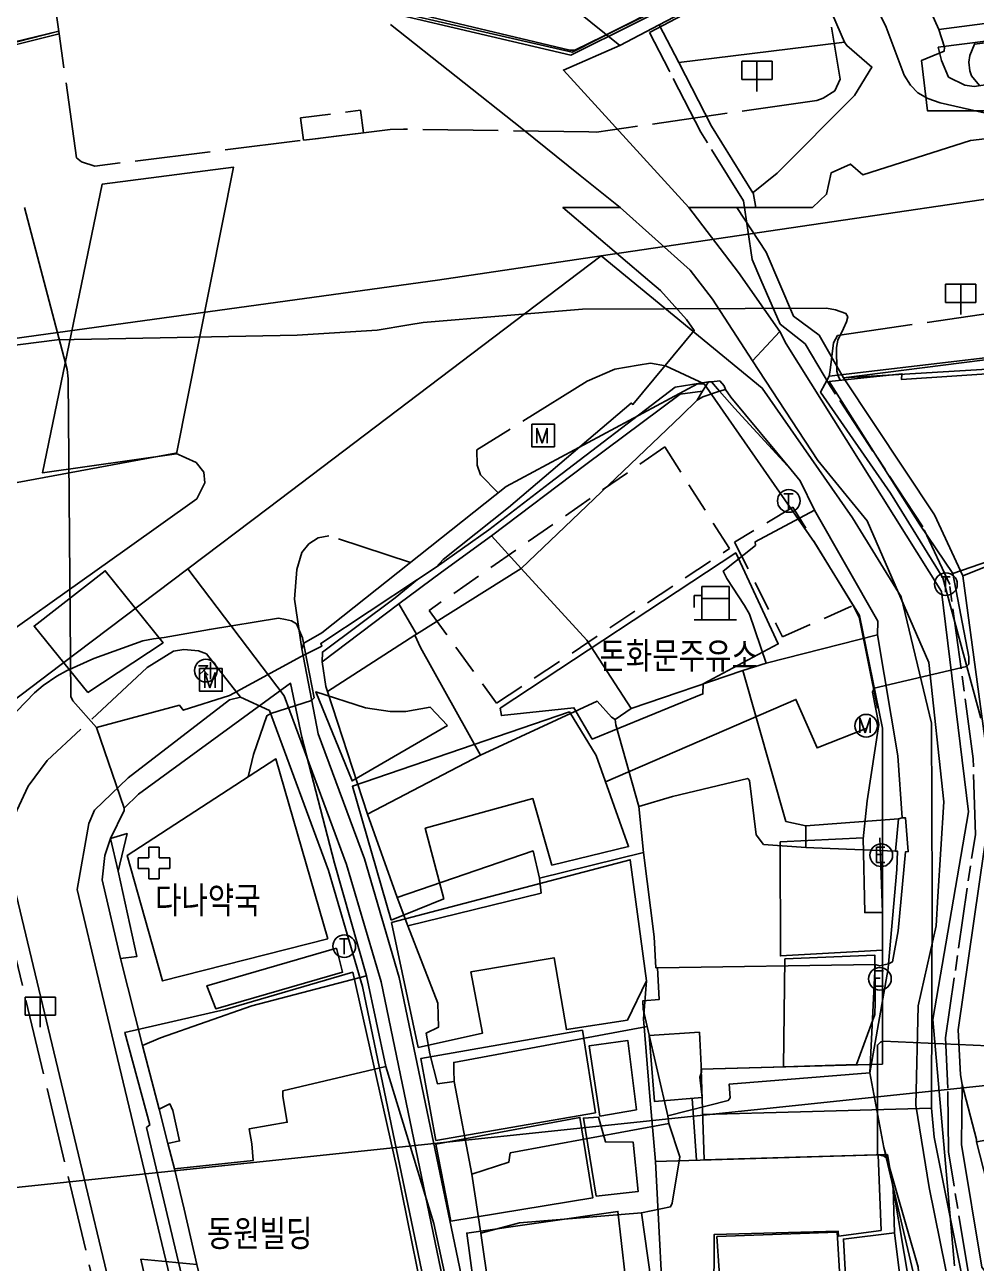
# Model space of a CAD drawing. Header units: feet. Extents: x 197796 to 199821, y 552499 to 555392.
# Drawn here: x 199140.7 to 199203.7, y 553035.9 to 553117.8 of the extents above; entities that cross this region are included whole.
import ezdxf

# ---------------------------------------------------------------- set-up
doc = ezdxf.new("R2010")
doc.units = ezdxf.units.FT
doc.header["$MEASUREMENT"] = 0
for name, pattern in [('ANYANG2', [6, 5, -1]), ('ANYANG3', [3, 2, -1]), ('JEON', [12, 4, -0.5, 1, -0.5, 4, -0.5, 1, -0.5])]:
    doc.linetypes.add(name, pattern=pattern)
for name, color, linetype in [('AAA001', 7, 'CONTINUOUS'), ('AAA004', 7, 'ANYANG3'), ('AAA008', 7, 'CONTINUOUS'), ('AAB244', 3, 'CONTINUOUS'), ('AAC001', 7, 'CONTINUOUS'), ('AD002', 7, 'CONTINUOUS'), ('AD0022', 1, 'CONTINUOUS'), ('AE001', 1, 'ANYANG2'), ('AE120', 1, 'CONTINUOUS'), ('AE130', 42, 'CONTINUOUS'), ('AE200', 1, 'CONTINUOUS'), ('AE240', 1, 'CONTINUOUS'), ('AEC002', 7, 'CONTINUOUS'), ('AZ0202', 7, 'CONTINUOUS'), ('AZ0203', 7, 'CONTINUOUS'), ('AZ0205', 7, 'CONTINUOUS'), ('AZ0801', 7, 'CONTINUOUS'), ('AZ0803', 7, 'CONTINUOUS'), ('AZB999', 7, 'CONTINUOUS'), ('CAA001', 7, 'CONTINUOUS'), ('CAA002', 30, 'CONTINUOUS'), ('EA0018', 7, 'JEON'), ('wipco_image', 2, 'CONTINUOUS'), ('wipco_지적', 20, 'CONTINUOUS'), ('ZC002', 7, 'CONTINUOUS'), ('ZC006', 7, 'CONTINUOUS')]:
    doc.layers.add(name, color=color, linetype=linetype)
doc.styles.add('GHS', font='ROMANS', dxfattribs={"bigfont": 'NGSW.shx'})
doc.styles.add('NGSW', font='ROMANS.shx', dxfattribs={"bigfont": 'NGSW.shx'})
picture_1 = doc.add_image_def('image1.jpg', size_in_pixel=(8269, 5907))

# ---------------------------------------------------------------- blocks, each defined once
blk = doc.blocks.new('AE240')
at = {"layer": 'AE240'}
for points in [[(-1.4, 0.2), (-0.9, 0.2)], [(-1.4, 0.2), (-1.4, -0.6)], [(-0.9, 0.8), (-0.9, -1.4)], [(-0.9, 0.8), (0.9, 0.8)], [(-0.9, 0), (0.9, 0)], [(0.9, 0.8), (0.9, -1.4)], [(-1.4, -1.4), (1.4, -1.4)]]:
    blk.add_lwpolyline(points, dxfattribs=at)
blk = doc.blocks.new('AZ0203')
at = {"layer": 'AZ0203'}
blk.add_circle((0, 0), 0.75, dxfattribs=at)
at = {"layer": 'AZ0203', "style": 'GHS'}
blk.add_text('T', height=1, dxfattribs=at).set_placement((-0.362, -0.524))
blk = doc.blocks.new('AZ0205')
at = {"layer": 'AZ0205'}
for points in [[(-0.483, 0.319), (0.11, 0.315), (-0.127, 0.01), (-0.436, -0.275)], [(-0.127, 0.01), (0.152, -0.295)], [(0.297, 0.552), (0.297, -0.577)]]:
    blk.add_lwpolyline(points, dxfattribs=at)
blk.add_circle((0, 0), 0.75, dxfattribs=at)
blk = doc.blocks.new('AZB999')
at = {"layer": 'AZB999'}
blk.add_lwpolyline([(-0.75, 0.75), (-0.75, -0.75), (0.75, -0.75), (0.75, 0.75)], close=True, dxfattribs=at)
at = {"layer": 'AZB999', "style": 'GHS'}
blk.add_text('M', height=1, dxfattribs=at).set_placement((-0.581, -0.517))
blk = doc.blocks.new('AAB244')
at = {"layer": 'AAB244'}
for points in [[(-0.366, 1.06), (0.334, 1.06)], [(-0.366, 1.06), (-0.366, 0.36)], [(0.334, 1.06), (0.334, 0.36)], [(-1.066, 0.36), (-1.066, -0.34)], [(-1.066, 0.36), (-0.366, 0.36)], [(0.334, 0.36), (1.034, 0.36)], [(1.034, 0.36), (1.034, -0.34)], [(-1.066, -0.34), (-0.366, -0.34)], [(-0.366, -0.34), (-0.366, -1.04)], [(0.334, -0.34), (1.034, -0.34)], [(0.334, -0.34), (0.334, -1.04)], [(-0.366, -1.04), (0.334, -1.04)]]:
    blk.add_lwpolyline(points, dxfattribs=at)
blk = doc.blocks.new('AEC002')
at = {"layer": 'AEC002'}
for points in [[(-1, 2), (1, 2)], [(-1, 2), (-1, 0.8)], [(0, 2), (0, 0)], [(1, 2), (1, 0.8)], [(-1, 0.8), (1, 0.8)]]:
    blk.add_lwpolyline(points, dxfattribs=at)
blk = doc.blocks.new('AZ0202')
at = {"layer": 'AZ0202'}
blk.add_circle((0, 0), 0.75, dxfattribs=at)
at = {"layer": 'AZ0202', "style": 'GHS'}
blk.add_text('E', height=1, dxfattribs=at).set_placement((-0.496, -0.477))
blk = doc.blocks.new('AE200')
at = {"layer": 'AE200'}
blk.add_circle((0, 0), 0.75, dxfattribs=at)
at = {"layer": 'AE200', "style": 'GHS'}
blk.add_text('M', height=1, dxfattribs=at).set_placement((-0.582, -0.477))

msp = doc.modelspace()

# ---------------------------------------------------------------- linework, layer by layer
at = {"layer": 'AAA001', "color": 255}
for points in [[(199213.4, 553095.34), (199198.77, 553094.36), (199198.79, 553094.75), (199193.97, 553094.23), (199199.96, 553084.79), (199202.15, 553081.53), (199211.8, 553084.85), (199211.82, 553084.37), (199215.06, 553084.33), (199215.09, 553086.81), (199213.78, 553086.81), (199213.4, 553095.34)], [(199168.72, 553071.47), (199167.58, 553072.67), (199165.96, 553072.39), (199164.92, 553072.39), (199163.3, 553072.63), (199160, 553073.69), (199162.4, 553067.8), (199168.72, 553071.47)], [(199165, 553058.59), (199168.47, 553059.99), (199167.24, 553064.67), (199174.36, 553066.63), (199175.63, 553062.23), (199180.7, 553063.45), (199178.55, 553069.49), (199176.78, 553072.37), (199162.43, 553067.44), (199165, 553058.59)], [(199190.72, 553063.77), (199190.75, 553056.22), (199197.5, 553056.6), (199197.5, 553059.08), (199196.33, 553059.08), (199196.22, 553064.03), (199190.72, 553063.77)], [(199166.78, 553050.15), (199171.03, 553051.1), (199170.27, 553055.16), (199175.77, 553056.09), (199176.59, 553051.34), (199180.62, 553051.96), (199181.88, 553054.57), (199180.81, 553062.58), (199165.02, 553058.42), (199166.78, 553050.15)], [(199191.04, 553056.03), (199190.96, 553048.88), (199195.79, 553049.04), (199197, 553052.34), (199197.01, 553053.13), (199196.99, 553056.27), (199191.04, 553056.03)], [(199167.95, 553043.99), (199178.51, 553045.84), (199177.65, 553051.3), (199166.96, 553049.43), (199167.95, 553043.99)], [(199178.8, 553045.62), (199181.22, 553046.03), (199180.65, 553050.62), (199178.1, 553050.27), (199178.8, 553045.62)], [(199182.07, 553050.94), (199185.39, 553051.16), (199185.52, 553048.53), (199185.42, 553048.19), (199185.57, 553046.84), (199182.42, 553046.58), (199182.07, 553050.94)], [(199168.94, 553038.67), (199178.34, 553040.21), (199177.48, 553045.53), (199167.95, 553043.75), (199168.94, 553038.67)], [(199178.55, 553040.32), (199181.34, 553040.63), (199181, 553043.9), (199179.17, 553043.91), (199178.72, 553045.54), (199177.71, 553045.48), (199178.55, 553040.32)], [(199183.12, 553030.29), (199187.27, 553030.26), (199186.67, 553033.26), (199186.33, 553033.26), (199186.36, 553037.77), (199194.57, 553037.99), (199194.59, 553037.66), (199197.41, 553038.05), (199197.21, 553043.05), (199182.49, 553042.62), (199183.12, 553030.29)], [(199181.25, 553029.33), (199181.05, 553031.61), (199174.93, 553030.99), (199174.5, 553034.39), (199180.48, 553035.06), (199179.99, 553039.31), (199169.99, 553037.87), (199171.27, 553028.34), (199181.25, 553029.33)], [(199186.53, 553037.65), (199186.84, 553033.14), (199194.75, 553033.85), (199194.5, 553037.94), (199186.53, 553037.65)], [(199199.15, 553030.99), (199198.3, 553037.89), (199194.92, 553037.47), (199195.12, 553033.82), (199190.98, 553033.43), (199191.18, 553030.06), (199199.15, 553030.99)]]:
    msp.add_lwpolyline(points, dxfattribs=at)
at = {"layer": 'AAA004', "color": 255}
for points in [[(199159.19, 553110.2), (199159, 553111.69), (199162.97, 553112.18), (199163.16, 553110.69), (199159.19, 553110.2)], [(199187.37, 553083.18), (199183.09, 553089.91), (199167.5, 553079.08), (199171.96, 553072.94), (199187.37, 553083.18)], [(199190.89, 553077.33), (199195.57, 553079.41), (199191.57, 553085.91), (199187.71, 553083.61), (199190.89, 553077.33)]]:
    msp.add_lwpolyline(points, dxfattribs=at)
at = {"layer": 'AAA008', "color": 255}
for points in [[(199172.2, 553072.62), (199172.28, 553072.12), (199177.08, 553072.64), (199178.3, 553070.57), (199185.62, 553073.56), (199185.63, 553074.23), (199190.6, 553076.87), (199187.79, 553082.89), (199172.2, 553072.62)], [(199160.81, 553057.35), (199157.36, 553069.25), (199147.52, 553062.87), (199149.86, 553054.56), (199160.81, 553057.35)], [(199161.37, 553056.73), (199152.8, 553054.24), (199153.38, 553052.72), (199161.77, 553055.14), (199161.37, 553056.73)], [(199155.46, 553016.82), (199169.93, 553019.66), (199165.38, 553042.09), (199162.45, 553055.14), (199154.01, 553052.66), (199147.36, 553051.15), (199149.03, 553045.03), (199148.8, 553044.86), (199155.46, 553016.82)]]:
    msp.add_lwpolyline(points, dxfattribs=at)
at = {"layer": 'AAC001', "color": 255}
for points in [[(199116.66, 553106.65), (199138.17, 553111.9), (199139.27, 553116.52), (199142.99, 553117.42)], [(199195.57, 553079.41), (199195.95, 553078.63), (199197.18, 553072.61)], [(199196.42, 553071.26), (199193.17, 553069.98), (199191.77, 553073.19), (199179.17, 553067.74)], [(199197.5, 553059.08), (199197.33, 553064.04)], [(199182.49, 553042.62), (199182.1, 553046.92), (199181.68, 553052.05), (199181.88, 553054.57)], [(199195.8, 553049.01), (199185.51, 553048.71)], [(199197.21, 553043.05), (199197.62, 553042.96), (199197.88, 553042.74), (199198.2, 553040.83), (199198.3, 553037.89)]]:
    msp.add_lwpolyline(points, dxfattribs=at)
at = {"layer": 'AD002', "color": 255}
for points in [[(199282.66, 553116.54), (199267.83, 553114.67), (199255.05, 553113.14), (199236.61, 553110.73), (199221.39, 553108.81), (199178.89, 553102.55)], [(199178.89, 553102.55), (199168.06, 553100.95), (199141.66, 553097.29), (199126.05, 553095.12), (199119.37, 553094.2), (199116.66, 553093.82)], [(199131.9, 553066.98), (199143.15, 553075.5), (199151.53, 553081.84), (199156.85, 553085.85), (199178.89, 553102.55)], [(199178.89, 553102.55), (199189.55, 553093.8), (199195.52, 553085.21), (199198.74, 553079.99), (199200.75, 553071.62)], [(199151.53, 553081.84), (199157.91, 553073.42), (199162.04, 553062.26), (199164.32, 553054.49), (199169.94, 553027.46), (199170.17, 553026.42), (199171.89, 553018.72), (199174.3, 553007.72)], [(199200.75, 553071.62), (199200.78, 553060.33), (199200.75, 553046.15), (199200.91, 553044.22), (199202.8, 553034.85)], [(199185.61, 553045.71), (199192.07, 553045.9), (199200.75, 553046.15)]]:
    msp.add_lwpolyline(points, dxfattribs=at)
at = {"layer": 'AD0022', "color": 255}
for points in [[(199286.55, 553131.56), (199278.36, 553130.92), (199243.88, 553128.44), (199237.78, 553128.01), (199231.39, 553127.55), (199228.49, 553127.34), (199200.5, 553126.16), (199195.19, 553123.03), (199194.51, 553124.07), (199191.02, 553122.87), (199181.13, 553117.94), (199176.88, 553115.83), (199158.99, 553120.05), (199154.55, 553121.1), (199143.74, 553123.68), (199142.71, 553119.43), (199143.02, 553117.25), (199139.4, 553116.33), (199138.32, 553111.72), (199128.69, 553109.41), (199119.75, 553107.26), (199116.66, 553106.52)], [(199204, 553071.95), (199201.49, 553081.23), (199198.03, 553086.85), (199193.4, 553093.52), (199193.97, 553094.58), (199232.05, 553099.07)], [(199199.3, 553034.29), (199197.83, 553043.07), (199185.7, 553042.71), (199185.51, 553048.71), (199197.5, 553049.06), (199197.5, 553071.29), (199195.98, 553078.75), (199193.01, 553083.57), (199185.7, 553094.08), (199185.27, 553094.08), (199172.59, 553087.28), (199160.4, 553077.59), (199159.22, 553076.91), (199159.07, 553076.53), (199160.17, 553070.92), (199163.23, 553062.65), (199165.53, 553054.79), (199171.14, 553027.8)]]:
    msp.add_lwpolyline(points, dxfattribs=at)
for points in [[(199132.71, 553086.16), (199150.73, 553089.49), (199152.08, 553088.87), (199152.6, 553088.24), (199152.66, 553087.52), (199152.13, 553086.46), (199147.52, 553083.19), (199136.28, 553075.2), (199134.28, 553075.27), (199134.02, 553075.51), (199132.32, 553085.32)], [(199156.93, 553072.45), (199155.03, 553073.35), (199154.3, 553073.17), (199147.59, 553068.01), (199145.37, 553065.87), (199144.99, 553064.99), (199144.21, 553060.61), (199145.74, 553054.21), (199153.65, 553021.16), (199154.81, 553016.54), (199170.3, 553019.58), (199169.15, 553025.09), (199168.68, 553027.38), (199163.1, 553054.19), (199160.85, 553061.86)]]:
    msp.add_lwpolyline(points, close=True, dxfattribs=at)
at = {"layer": 'AE001', "color": 255}
for points in [[(199193.15, 553123.6), (199194.71, 553114.25), (199194.34, 553113.46), (199193.58, 553112.99), (199193.16, 553112.84), (199178.57, 553110.74)], [(199178.57, 553110.74), (199178.08, 553110.76), (199165.8, 553110.93), (199164.93, 553110.91), (199145.39, 553108.49), (199144.49, 553108.78), (199144.17, 553109.04), (199143.02, 553117.25)], [(199193.97, 553094.58), (199194.04, 553094.98), (199194.25, 553096.8), (199194.52, 553097.27), (199222.41, 553101.38), (199273.05, 553107.77), (199274.22, 553107.77), (199275.15, 553107.49), (199279.05, 553105.01), (199279.85, 553104.18), (199280.75, 553102.8), (199280.85, 553098.59)], [(199185.7, 553094.08), (199183.15, 553095.27), (199182.15, 553095.45), (199181.33, 553095.32), (199179.79, 553095.04), (199177.95, 553094.25), (199170.66, 553089.7), (199170.68, 553088.7), (199170.9, 553088.05), (199172.08, 553086.87)], [(199166.26, 553082.25), (199160.87, 553084.02), (199160.15, 553083.89), (199159.54, 553083.5), (199159.08, 553082.92), (199158.74, 553081.78), (199158.59, 553079.82), (199159.07, 553076.53)], [(199155.03, 553073.35), (199152.77, 553076.21), (199152.24, 553076.41), (199151.26, 553076.5), (199150.58, 553076.38), (199148.85, 553075.3), (199142.23, 553069.14), (199140.98, 553067.44), (199139.32, 553063.9), (199139.12, 553062.11), (199139.43, 553059.12), (199148.79, 553019.96), (199155.03, 552995.28)]]:
    msp.add_lwpolyline(points, dxfattribs=at)
at = {"layer": 'AE120', "color": 255}
msp.add_lwpolyline([(199278.88, 553123.62), (199250.07, 553119.98), (199245.48, 553119.41), (199238.62, 553118.54), (199232.49, 553117.77), (199220.37, 553116.24), (199203.56, 553113.76), (199202.95, 553113.85), (199201.88, 553114.38), (199201.4, 553115.47), (199201.19, 553116.36), (199232.19, 553120.32), (199238.24, 553121.09), (199242.94, 553121.69), (199247.8, 553122.31), (199276.6, 553125.98), (199278.11, 553125.82), (199278.54, 553125.56)], close=True, dxfattribs=at)
at = {"layer": 'AE130', "color": 255}
for points in [[(199150.78, 553089.45), (199141.92, 553088.18), (199145.87, 553107.3), (199154.56, 553108.41)], [(199144.92, 553073.66), (199141.36, 553078.05), (199146.07, 553081.71), (199149.9, 553076.94)]]:
    msp.add_lwpolyline(points, close=True, dxfattribs=at)
at = {"layer": 'AZ0801', "color": 255}
for points in [[(199141.33, 553137.39), (199145.4, 553131.96), (199154.99, 553121.09), (199176.96, 553116.02), (199190.68, 553123)], [(199116.66, 553106.62), (199129.64, 553109.65), (199138.21, 553111.85), (199139.3, 553116.47), (199142.99, 553117.41)]]:
    msp.add_lwpolyline(points, dxfattribs=at)
at = {"layer": 'AZ0803', "color": 255}
for points in [[(199203.93, 553113.82), (199203.39, 553114.46), (199203.27, 553114.79), (199203.22, 553115.36), (199203.28, 553115.8), (199203.58, 553116.56), (199276.6, 553125.88), (199278.08, 553125.72), (199278.45, 553125.5), (199278.78, 553123.61)], [(199172.86, 552916.27), (199174.09, 552916.61), (199159.39, 552977.3), (199156.97, 552996.67), (199155.71, 552996.64), (199149.76, 553020.2), (199139.32, 553063.88)]]:
    msp.add_lwpolyline(points, dxfattribs=at)
at = {"layer": 'CAA001', "color": 255, "elevation": 30}
msp.add_lwpolyline([(199197.18, 553043.05), (199197.16, 553050.31), (199197.37, 553050.5), (199197.54, 553050.57), (199205.49, 553050.21)], dxfattribs=at)
at = {"layer": 'CAA002', "color": 255}
for points, elevation in [([(199163.55, 553119.31), (199176.82, 553116.16), (199177.14, 553116.16), (199190.59, 553122.76)], 33), ([(199196.27, 553120.68), (199197.75, 553117.69), (199198.93, 553114.5), (199199.35, 553113.85), (199199.85, 553113.34), (199200.5, 553112.97), (199201.32, 553112.68), (199205.69, 553111.69)], 33), ([(199137.83, 553096.36), (199142.9, 553097), (199158.76, 553097.29), (199164.06, 553097.64), (199166.17, 553097.98), (199167.11, 553098.13), (199177.64, 553099.03), (199193.8, 553099.08), (199194.4, 553098.97), (199195.08, 553098.73), (199195.2, 553098.51), (199195.13, 553098.18), (199194.93, 553097.73), (199194.54, 553096.97), (199194.45, 553096.48), (199194.49, 553094.92), (199194.6, 553094.55), (199194.72, 553094.31)], 32), ([(199196.22, 553063.96), (199196.48, 553066.47), (199197.25, 553071.53), (199196.83, 553073.67), (199196.96, 553073.93), (199203.05, 553075.37), (199203.21, 553075.53), (199203.21, 553076.01), (199202.15, 553081.53)], 31), ([(199139.63, 553071.8), (199141.39, 553073.63), (199141.96, 553074.12), (199142.87, 553074.73), (199143.51, 553075.08), (199145.32, 553075.89), (199148.56, 553077.06), (199149.27, 553077.21), (199149.96, 553077.28), (199152.21, 553077.68), (199152.96, 553077.83), (199157.53, 553078.56), (199157.99, 553078.49), (199158.39, 553078.39), (199158.73, 553078.19), (199159.12, 553077.26), (199159.89, 553073.3), (199159.72, 553073.11), (199157.03, 553072.27), (199156.76, 553072.11), (199155.89, 553069.54), (199155.52, 553068.06)], 31), ([(199185.2, 553042.7), (199184.91, 553046.79)], 31)]:
    msp.add_lwpolyline(points, dxfattribs=dict(at, elevation=elevation))
at = {"layer": 'EA0018', "color": 255}
msp.add_lwpolyline([(199203.21, 553035.06), (199201.86, 553043.25), (199201.82, 553047.47), (199201.68, 553050.8), (199203.39, 553062.67), (199203.66, 553064.23), (199203.5, 553069.27), (199201.95, 553080.79), (199200.17, 553084.62), (199194.06, 553093.91), (199192.39, 553096.72), (199190.73, 553098.02), (199189.46, 553100.97), (199188.88, 553102.3), (199188.31, 553106.2), (199185.49, 553110.73), (199183.38, 553114.81), (199182.08, 553117.33), (199191.68, 553122.36)], dxfattribs=at)
at = {"layer": 'wipco_지적', "color": 20}
for points in [[(199292.945, 553205.004), (199277.05, 553192.182), (199274.143, 553189.874), (199231.121, 553151.296), (199219.311, 553141.07), (199200.057, 553126.334), (199200.3, 553125.686), (199197.236, 553124.626), (199196.825, 553125.367), (199193.965, 553123.733), (199192.318, 553122.867), (199182.729, 553117.829), (199180.115, 553116.479), (199175.274, 553120.396), (199162.405, 553129.329), (199158.665, 553132.87), (199153.541, 553139.549), (199147.986, 553148.041), (199146.504, 553151.43), (199140.774, 553149.643), (199130.63, 553146.919)], [(199204.269, 553110.293), (199203.328, 553110.186), (199196.195, 553107.91), (199195.381, 553108.623), (199194.115, 553108.051), (199193.799, 553106.629), (199192.877, 553105.756), (199189.112, 553105.756), (199188.951, 553106.737), (199190.526, 553108.012), (199195.657, 553113.167), (199196.797, 553115.045), (199195.133, 553116.464), (199194.997, 553116.688), (199192.318, 553122.867)], [(199175.274, 553120.396), (199180.115, 553116.479), (199176.391, 553114.843), (199184.692, 553105.756), (199187.979, 553101.457), (199190.7, 553097.537), (199188.9, 553095.599), (199186.251, 553099.672), (199184.777, 553101.598), (199180.154, 553105.756), (199177.493, 553107.876), (199173.629, 553110.973), (199164.948, 553117.857)], [(199200.663, 553118.81), (199201.22, 553117.525), (199201.22, 553117.525), (199201.594, 553116.353), (199201.576, 553116.088), (199200.081, 553115.472), (199200.482, 553112.146), (199207.766, 553112.147)], [(199164.948, 553117.857), (199173.629, 553110.973), (199177.493, 553107.876), (199180.154, 553105.756), (199176.358, 553105.756), (199182.096, 553100.843), (199182.804, 553100.265), (199184.53, 553098.326), (199185.046, 553097.6), (199180.991, 553092.712), (199180.866, 553092.805), (199172.761, 553085.905), (199168.433, 553082.444), (199167.97, 553081.951), (199166.739, 553081.12), (199160.325, 553076.896), (199160.399, 553076.709), (199159.04, 553076.023), (199154.297, 553073.453), (199151.232, 553072.475), (199150.974, 553072.802), (199145.501, 553071.329), (199143.93, 553073.092), (199143.791, 553073.388), (199143.617, 553094.41), (199143.561, 553095.019), (199140.721, 553105.756)], [(199269.242, 553118.25), (199274.429, 553113.62), (199281.222, 553106.688), (199280.07, 553105.756), (199279.809, 553105.254), (199264.204, 553103.162), (199257.322, 553102.335), (199244.247, 553100.601), (199241.706, 553100.326), (199241.398, 553099.684), (199233.986, 553105.756), (199231.812, 553107.064), (199228.31, 553108.501), (199220.688, 553111.017), (199217.533, 553111.809), (199215.284, 553111.861), (199211.127, 553112.029), (199207.766, 553112.147), (199200.482, 553112.146), (199200.081, 553115.472), (199201.576, 553116.088), (199201.594, 553116.353), (199201.22, 553117.525), (199209.176, 553118.558)], [(199140.721, 553105.756), (199143.561, 553095.019), (199143.617, 553094.41), (199143.791, 553073.388), (199143.93, 553073.092), (199145.501, 553071.329), (199147.325, 553065.991), (199147.315, 553065.842), (199146.424, 553063.978), (199146.052, 553062.857), (199145.874, 553061.248), (199147.083, 553056.053), (199148.541, 553050.296), (199149.649, 553046.073), (199150.215, 553043.804), (199150.65, 553042.127), (199151.302, 553039.453), (199152.133, 553035.803), (199148.43, 553036.138), (199151.05, 553024.508)], [(199199.858, 553035.607), (199197.585, 553043.536), (199196.671, 553048.474), (199197.879, 553055.386), (199197.897, 553055.687), (199198.155, 553055.828), (199198.545, 553057.873), (199199.025, 553063.108), (199199.205, 553063.117), (199199.022, 553065.364), (199198.805, 553065.359), (199198.507, 553069.452), (199197.18, 553077.474), (199197.201, 553078.372), (199193.009, 553085.716), (199192.047, 553087.668), (199191.458, 553088.376), (199187.459, 553093.195), (199187.122, 553093.705), (199187.033, 553093.954), (199186.73, 553094.267), (199186.177, 553094.214), (199185.999, 553094.205), (199183.774, 553093.866), (199175.465, 553087.507), (199171.456, 553084.41), (199167.97, 553081.951), (199168.433, 553082.444), (199172.761, 553085.905), (199180.866, 553092.805), (199180.991, 553092.712), (199185.046, 553097.6), (199184.53, 553098.326), (199182.804, 553100.265), (199182.096, 553100.843), (199176.358, 553105.756), (199180.154, 553105.756), (199184.777, 553101.598), (199186.251, 553099.672), (199188.9, 553095.599), (199188.9, 553095.599), (199193.222, 553089.004), (199196.488, 553085.013), (199200.578, 553075.636), (199201.55, 553066.405), (199201.172, 553060.14), (199201.047, 553058.217), (199199.871, 553052.91), (199199.707, 553046.338), (199200.598, 553040.888), (199202.769, 553030.104)], [(199202.277, 553035.698), (199200.834, 553052.009), (199203.194, 553065.761), (199201.41, 553080.331), (199191.133, 553096.722), (199190.7, 553097.537), (199187.979, 553101.457), (199184.692, 553105.756), (199187.859, 553105.756), (199189.795, 553102.791), (199191.618, 553098.55), (199193.305, 553097.302), (199194.931, 553094.474), (199194.931, 553094.474), (199200.944, 553085.412), (199202.824, 553081.368), (199204.385, 553069.788), (199204.465, 553064.757), (199204.235, 553063.249), (199202.509, 553051.326), (199202.656, 553048.355), (199202.764, 553047.709), (199202.735, 553043.727), (199204.075, 553035.622)], [(199202.769, 553030.104), (199200.598, 553040.888), (199199.707, 553046.338), (199199.871, 553052.91), (199201.047, 553058.217), (199201.172, 553060.14), (199201.55, 553066.405), (199200.578, 553075.636), (199196.488, 553085.013), (199193.222, 553089.004), (199188.9, 553095.599), (199190.7, 553097.537), (199190.7, 553097.537), (199191.133, 553096.722), (199201.41, 553080.331), (199203.194, 553065.761), (199200.834, 553052.009), (199202.277, 553035.698)], [(199170.49, 553026.142), (199167.82, 553038.513), (199164.646, 553048.903), (199163.356, 553054.887), (199161.25, 553062.356), (199159.071, 553070.704), (199158.332, 553074.261), (199148.275, 553066.918), (199147.325, 553065.991), (199145.501, 553071.329), (199150.974, 553072.802), (199151.232, 553072.475), (199154.297, 553073.453), (199159.04, 553076.023), (199160.399, 553076.709), (199160.325, 553076.896), (199166.739, 553081.12), (199165.26, 553079.911), (199160.437, 553076.328), (199160.435, 553075.672), (199160.658, 553074.053), (199160.775, 553073.717), (199163.413, 553065.603), (199165.395, 553060.082), (199166.102, 553058.211), (199168.072, 553053.097), (199168.129, 553051.504), (199167.301, 553051.099), (199167.543, 553049.733), (199168.065, 553047.743), (199169.161, 553047.9), (199170.325, 553041.764), (199170.913, 553037.864), (199172.48, 553026.967)]]:
    msp.add_lwpolyline(points, dxfattribs=at)
for points in [[(199263.215, 553129.523), (199264.693, 553126.591), (199263.121, 553125.558), (199259.109, 553125.154), (199246.982, 553123.425), (199243.838, 553123.139), (199225.695, 553120.839), (199220.639, 553120.011), (199209.176, 553118.558), (199201.22, 553117.525), (199200.663, 553118.81), (199200.449, 553119.869), (199200.126, 553121.186), (199202.095, 553122.1), (199201.691, 553123.089), (199202.66, 553125.33), (199206.941, 553127.233), (199207.414, 553125.774), (199211.898, 553125.633), (199223.921, 553126.622), (199242.381, 553128.001), (199257.096, 553129.082), (199263.215, 553129.523)], [(199192.318, 553122.867), (199194.997, 553116.688), (199184.028, 553115.338), (199182.729, 553117.829), (199192.318, 553122.867)], [(199187.859, 553105.756), (199184.692, 553105.756), (199176.391, 553114.843), (199180.115, 553116.479), (199182.729, 553117.829), (199184.028, 553115.338), (199186.184, 553111.132), (199188.917, 553106.709), (199188.951, 553106.737), (199189.112, 553105.756), (199187.859, 553105.756)], [(199184.028, 553115.338), (199194.997, 553116.688), (199195.133, 553116.464), (199196.797, 553115.045), (199195.657, 553113.167), (199190.526, 553108.012), (199188.951, 553106.737), (199188.917, 553106.709), (199186.184, 553111.132), (199184.028, 553115.338)], [(199187.859, 553105.756), (199189.112, 553105.756), (199192.877, 553105.756), (199193.799, 553106.629), (199194.115, 553108.051), (199195.381, 553108.623), (199196.195, 553107.91), (199203.328, 553110.186), (199204.269, 553110.293), (199205.562, 553110.402), (199205.634, 553110.147), (199211.138, 553110.447), (199214.723, 553109.517), (199214.23, 553105.756), (199213.969, 553103.626), (199213.98, 553103.002), (199216.481, 553102.9), (199215.825, 553097.166), (199212.112, 553096.652), (199194.931, 553094.474), (199193.305, 553097.302), (199191.618, 553098.55), (199189.795, 553102.791), (199187.859, 553105.756)], [(199212.157, 553095.512), (199194.931, 553094.474), (199212.112, 553096.652), (199212.157, 553095.512)], [(199194.931, 553094.474), (199212.157, 553095.512), (199212.546, 553085.475), (199211.373, 553084.801), (199202.824, 553081.368), (199200.944, 553085.412), (199194.931, 553094.474)], [(199185.588, 553093.599), (199184.117, 553093.404), (199177.868, 553088.731), (199171.634, 553084.022), (199168.312, 553081.625), (199165.487, 553079.51), (199160.435, 553075.672), (199160.437, 553076.328), (199165.26, 553079.911), (199166.739, 553081.12), (199167.97, 553081.951), (199171.456, 553084.41), (199175.465, 553087.507), (199183.774, 553093.866), (199185.999, 553094.205), (199185.588, 553093.599)], [(199186.177, 553094.214), (199186.719, 553093.587), (199185.605, 553093.216), (199185.239, 553093.002), (199185.588, 553093.599), (199185.999, 553094.205), (199186.177, 553094.214)], [(199187.122, 553093.705), (199186.719, 553093.587), (199186.177, 553094.214), (199186.73, 553094.267), (199187.033, 553093.954), (199187.122, 553093.705)], [(199185.588, 553093.599), (199185.239, 553093.002), (199184.205, 553091.973), (199173.596, 553081.855), (199171.634, 553084.022), (199177.868, 553088.731), (199184.117, 553093.404), (199185.588, 553093.599)], [(199185.239, 553093.002), (199185.605, 553093.216), (199186.719, 553093.587), (199187.7, 553092.477), (199191.458, 553088.376), (199192.047, 553087.668), (199193.009, 553085.716), (199189.084, 553083.632), (199189.1, 553083.382), (199186.967, 553081.682), (199187.194, 553081.2), (199188.368, 553079.401), (199188.705, 553078.824), (199189.793, 553075.6), (199188.266, 553075.114), (199180.88, 553072.593), (199177.931, 553077.109), (199173.596, 553081.855), (199184.205, 553091.973), (199185.239, 553093.002)], [(199187.122, 553093.705), (199187.459, 553093.195), (199191.458, 553088.376), (199187.7, 553092.477), (199186.719, 553093.587), (199187.122, 553093.705)], [(199197.18, 553077.474), (199189.793, 553075.6), (199188.705, 553078.824), (199188.368, 553079.401), (199187.194, 553081.2), (199186.967, 553081.682), (199189.1, 553083.382), (199189.084, 553083.632), (199193.009, 553085.716), (199197.201, 553078.372), (199197.18, 553077.474)], [(199212.546, 553085.475), (199212.556, 553084.174), (199222.354, 553084.838), (199222.41, 553084.668), (199223.935, 553079.189), (199223.713, 553078.072), (199221.994, 553069.06), (199221.906, 553068.61), (199221.618, 553060.319), (199213.911, 553061.276), (199213.924, 553061.789), (199212.37, 553061.989), (199212.378, 553064.696), (199204.465, 553064.757), (199204.385, 553069.788), (199202.824, 553081.368), (199211.373, 553084.801), (199212.546, 553085.475)], [(199173.596, 553081.855), (199166.672, 553077.521), (199165.487, 553079.51), (199168.312, 553081.625), (199171.634, 553084.022), (199173.596, 553081.855)], [(199166.672, 553077.521), (199173.596, 553081.855), (199177.931, 553077.109), (199180.88, 553072.593), (199179.816, 553071.866), (199179.559, 553072.023), (199178.627, 553073.069), (199170.901, 553069.499), (199166.938, 553076.623), (199166.562, 553077.444), (199166.672, 553077.521)], [(199165.487, 553079.51), (199166.672, 553077.521), (199166.562, 553077.444), (199160.775, 553073.717), (199160.658, 553074.053), (199160.435, 553075.672), (199165.487, 553079.51)], [(199166.562, 553077.444), (199166.938, 553076.623), (199170.901, 553069.499), (199163.413, 553065.603), (199160.775, 553073.717), (199166.562, 553077.444)], [(199197.18, 553077.474), (199198.507, 553069.452), (199198.805, 553065.359), (199198.561, 553065.293), (199192.437, 553064.831), (199191.112, 553065.121), (199188.266, 553075.114), (199189.793, 553075.6), (199197.18, 553077.474)], [(199188.266, 553075.114), (199191.112, 553065.121), (199192.437, 553064.831), (199192.423, 553063.399), (199189.631, 553063.598), (199189.145, 553064.222), (199188.694, 553067.834), (199188.581, 553067.959), (199183.61, 553066.756), (199181.386, 553066.109), (199179.851, 553071.511), (199179.816, 553071.866), (199180.88, 553072.593), (199188.266, 553075.114)], [(199146.424, 553063.978), (199147.315, 553065.842), (199147.325, 553065.991), (199148.275, 553066.918), (199158.332, 553074.261), (199159.071, 553070.704), (199161.25, 553062.356), (199163.356, 553054.887), (199155.77, 553052.916), (199149.723, 553050.796), (199148.541, 553050.296), (199147.083, 553056.053), (199148.159, 553056.169), (199146.925, 553061.826), (199147.514, 553064.316), (199146.424, 553063.978)], [(199170.901, 553069.499), (199178.627, 553073.069), (199179.559, 553072.023), (199179.816, 553071.866), (199179.851, 553071.511), (199181.386, 553066.109), (199181.685, 553063.064), (199174.815, 553061.37), (199174.377, 553063.17), (199165.395, 553060.082), (199163.413, 553065.603), (199170.901, 553069.499)], [(199192.423, 553063.399), (199198.36, 553063.153), (199198.491, 553063.152), (199198.459, 553061.934), (199197.897, 553055.687), (199197.31, 553055.563), (199197.017, 553055.657), (199182.619, 553055.429), (199182.505, 553055.429), (199182.403, 553057.473), (199181.685, 553063.064), (199181.386, 553066.109), (199183.61, 553066.756), (199188.581, 553067.959), (199188.694, 553067.834), (199189.145, 553064.222), (199189.631, 553063.598), (199192.423, 553063.399)], [(199199.205, 553063.117), (199199.025, 553063.108), (199198.545, 553057.873), (199198.155, 553055.828), (199197.897, 553055.687), (199198.459, 553061.934), (199198.491, 553063.152), (199198.36, 553063.153), (199198.561, 553065.293), (199198.805, 553065.359), (199199.022, 553065.364), (199199.205, 553063.117)], [(199198.561, 553065.293), (199198.36, 553063.153), (199192.423, 553063.399), (199192.437, 553064.831), (199198.561, 553065.293)], [(199146.424, 553063.978), (199146.925, 553061.826), (199148.159, 553056.169), (199147.083, 553056.053), (199145.874, 553061.248), (199146.052, 553062.857), (199146.424, 553063.978)], [(199146.925, 553061.826), (199146.424, 553063.978), (199147.514, 553064.316), (199146.925, 553061.826)], [(199174.815, 553061.37), (199174.905, 553060.38), (199166.102, 553058.211), (199165.395, 553060.082), (199174.377, 553063.17), (199174.815, 553061.37)], [(199174.815, 553061.37), (199181.685, 553063.064), (199182.403, 553057.473), (199182.505, 553055.429), (199182.619, 553055.429), (199182.729, 553053.336), (199181.639, 553053.234), (199181.667, 553052.682), (199181.921, 553051.548), (199169.133, 553049.172), (199169.147, 553048.648), (199169.161, 553047.9), (199168.065, 553047.743), (199167.543, 553049.733), (199167.301, 553051.099), (199168.129, 553051.504), (199168.072, 553053.097), (199166.102, 553058.211), (199174.905, 553060.38), (199174.815, 553061.37)], [(199204.235, 553063.249), (199212.37, 553061.989), (199213.924, 553061.789), (199213.911, 553061.276), (199212.714, 553050.466), (199212.454, 553047.749), (199211.74, 553047.345), (199211.908, 553045.361), (199203.727, 553043.904), (199203.72, 553044.066), (199202.764, 553047.709), (199202.656, 553048.355), (199202.509, 553051.326), (199204.235, 553063.249)], [(199197.017, 553055.657), (199196.671, 553048.474), (199187.349, 553047.72), (199187.411, 553046.831), (199187.298, 553046.656), (199183.304, 553045.625), (199181.921, 553051.548), (199181.667, 553052.682), (199181.639, 553053.234), (199182.729, 553053.336), (199182.619, 553055.429), (199197.017, 553055.657)], [(199197.017, 553055.657), (199197.31, 553055.563), (199197.897, 553055.687), (199197.879, 553055.386), (199196.671, 553048.474), (199197.017, 553055.657)], [(199163.356, 553054.887), (199164.646, 553048.903), (199157.825, 553047.289), (199157.825, 553046.902), (199158.114, 553045.208), (199155.585, 553044.769), (199155.778, 553043.769), (199155.849, 553042.669), (199150.65, 553042.127), (199150.215, 553043.804), (199150.989, 553043.969), (199150.548, 553045.975), (199150.355, 553046.417), (199149.649, 553046.073), (199148.541, 553050.296), (199149.723, 553050.796), (199155.77, 553052.916), (199163.356, 553054.887)], [(199181.921, 553051.548), (199183.304, 553045.625), (199183.37, 553045.119), (199172.872, 553043.183), (199172.784, 553042.569), (199170.325, 553041.764), (199169.161, 553047.9), (199169.147, 553048.648), (199169.133, 553049.172), (199181.921, 553051.548)], [(199150.65, 553042.127), (199155.849, 553042.669), (199155.778, 553043.769), (199155.585, 553044.769), (199158.114, 553045.208), (199157.825, 553046.902), (199157.825, 553047.289), (199164.646, 553048.903), (199167.82, 553038.513), (199170.49, 553026.142), (199171.74, 553018.602), (199167.283, 553017.498), (199162.474, 553016.837), (199156.633, 553016.948), (199152.133, 553035.803), (199151.302, 553039.453), (199150.65, 553042.127)], [(199196.671, 553048.474), (199197.585, 553043.536), (199200.067, 553033.04), (199200.221, 553031.303), (199183.017, 553028.871), (199181.55, 553039.222), (199183.477, 553039.612), (199183.586, 553039.847), (199184.098, 553042.923), (199183.37, 553045.119), (199183.304, 553045.625), (199187.298, 553046.656), (199187.411, 553046.831), (199187.349, 553047.72), (199196.671, 553048.474)], [(199203.72, 553044.066), (199203.727, 553043.904), (199205.782, 553035.906), (199206.382, 553033.339), (199206.484, 553033.277), (199207.261, 553029.572), (199206.018, 553033.093), (199204.075, 553035.622), (199202.735, 553043.727), (199202.764, 553047.709), (199203.72, 553044.066)], [(199149.649, 553046.073), (199150.355, 553046.417), (199150.548, 553045.975), (199150.989, 553043.969), (199150.215, 553043.804), (199149.649, 553046.073)], [(199184.098, 553042.923), (199183.586, 553039.847), (199183.477, 553039.612), (199181.55, 553039.222), (199173.487, 553038.557), (199170.913, 553037.864), (199170.325, 553041.764), (199172.784, 553042.569), (199172.872, 553043.183), (199183.37, 553045.119), (199184.098, 553042.923)], [(199197.585, 553043.536), (199199.858, 553035.607), (199200.067, 553033.04), (199197.585, 553043.536)], [(199170.913, 553037.864), (199173.487, 553038.557), (199181.55, 553039.222), (199183.017, 553028.871), (199172.48, 553026.967), (199170.913, 553037.864)], [(199155.783, 553017.085), (199154.238, 553024.838), (199151.05, 553024.508), (199148.43, 553036.138), (199152.133, 553035.803), (199156.633, 553016.948), (199155.783, 553017.085)]]:
    msp.add_lwpolyline(points, close=True, dxfattribs=at)

# ---------------------------------------------------------------- block references
at = {"layer": 'AAB244', "color": 255}
msp.add_blockref('AAB244', (199149.31, 553062.35), dxfattribs=at)
at = {"layer": 'AE200', "color": 255}
msp.add_blockref('AE200', (199196.42, 553071.45), dxfattribs=at)
at = {"layer": 'AE240', "color": 255}
msp.add_blockref('AE240', (199186.45, 553079.87), dxfattribs=at)
at = {"layer": 'AEC002', "color": 255}
for p in [(199189.19, 553113.43), (199202.68, 553098.67), (199141.77, 553051.49)]:
    msp.add_blockref('AEC002', p, dxfattribs=at)
at = {"layer": 'AZ0202', "color": 255}
for p in [(199197.42, 553062.88), (199197.33, 553054.7)]:
    msp.add_blockref('AZ0202', p, dxfattribs=at)
at = {"layer": 'AZ0203', "color": 255}
for p in [(199191.3, 553086.33), (199201.7, 553080.82), (199161.89, 553056.86)]:
    msp.add_blockref('AZ0203', p, dxfattribs=at)
at = {"layer": 'AZ0205', "color": 255}
msp.add_blockref('AZ0205', (199152.73, 553075.1), dxfattribs=at)
at = {"layer": 'AZB999', "color": 255}
for p in [(199175.04, 553090.67), (199153.06, 553074.48)]:
    msp.add_blockref('AZB999', p, dxfattribs=at)

# ---------------------------------------------------------------- texts
at = {"layer": 'ZC002', "style": 'NGSW'}
for s, p in [('다나약국', (199149.36, 553058.84)), ('동원빌딩', (199152.79, 553036.79))]:
    msp.add_text(s, height=2, rotation=359.99, dxfattribs=at).set_placement(p)
at = {"layer": 'ZC006', "style": 'NGSW'}
msp.add_text('돈화문주유소', height=2, rotation=359.99, dxfattribs=at).set_placement((199178.77, 553075.02))

# ---------------------------------------------------------------- pictures from other files: only their frames are drawn
at = {"layer": 'wipco_image'}
image = msp.add_image(picture_1, insert=(198928.545, 553018.658), size_in_units=(698.973, 499.315), rotation=5.998683, dxfattribs=at)
image.dxf.flags = 7

doc.saveas('drawing.dxf')
